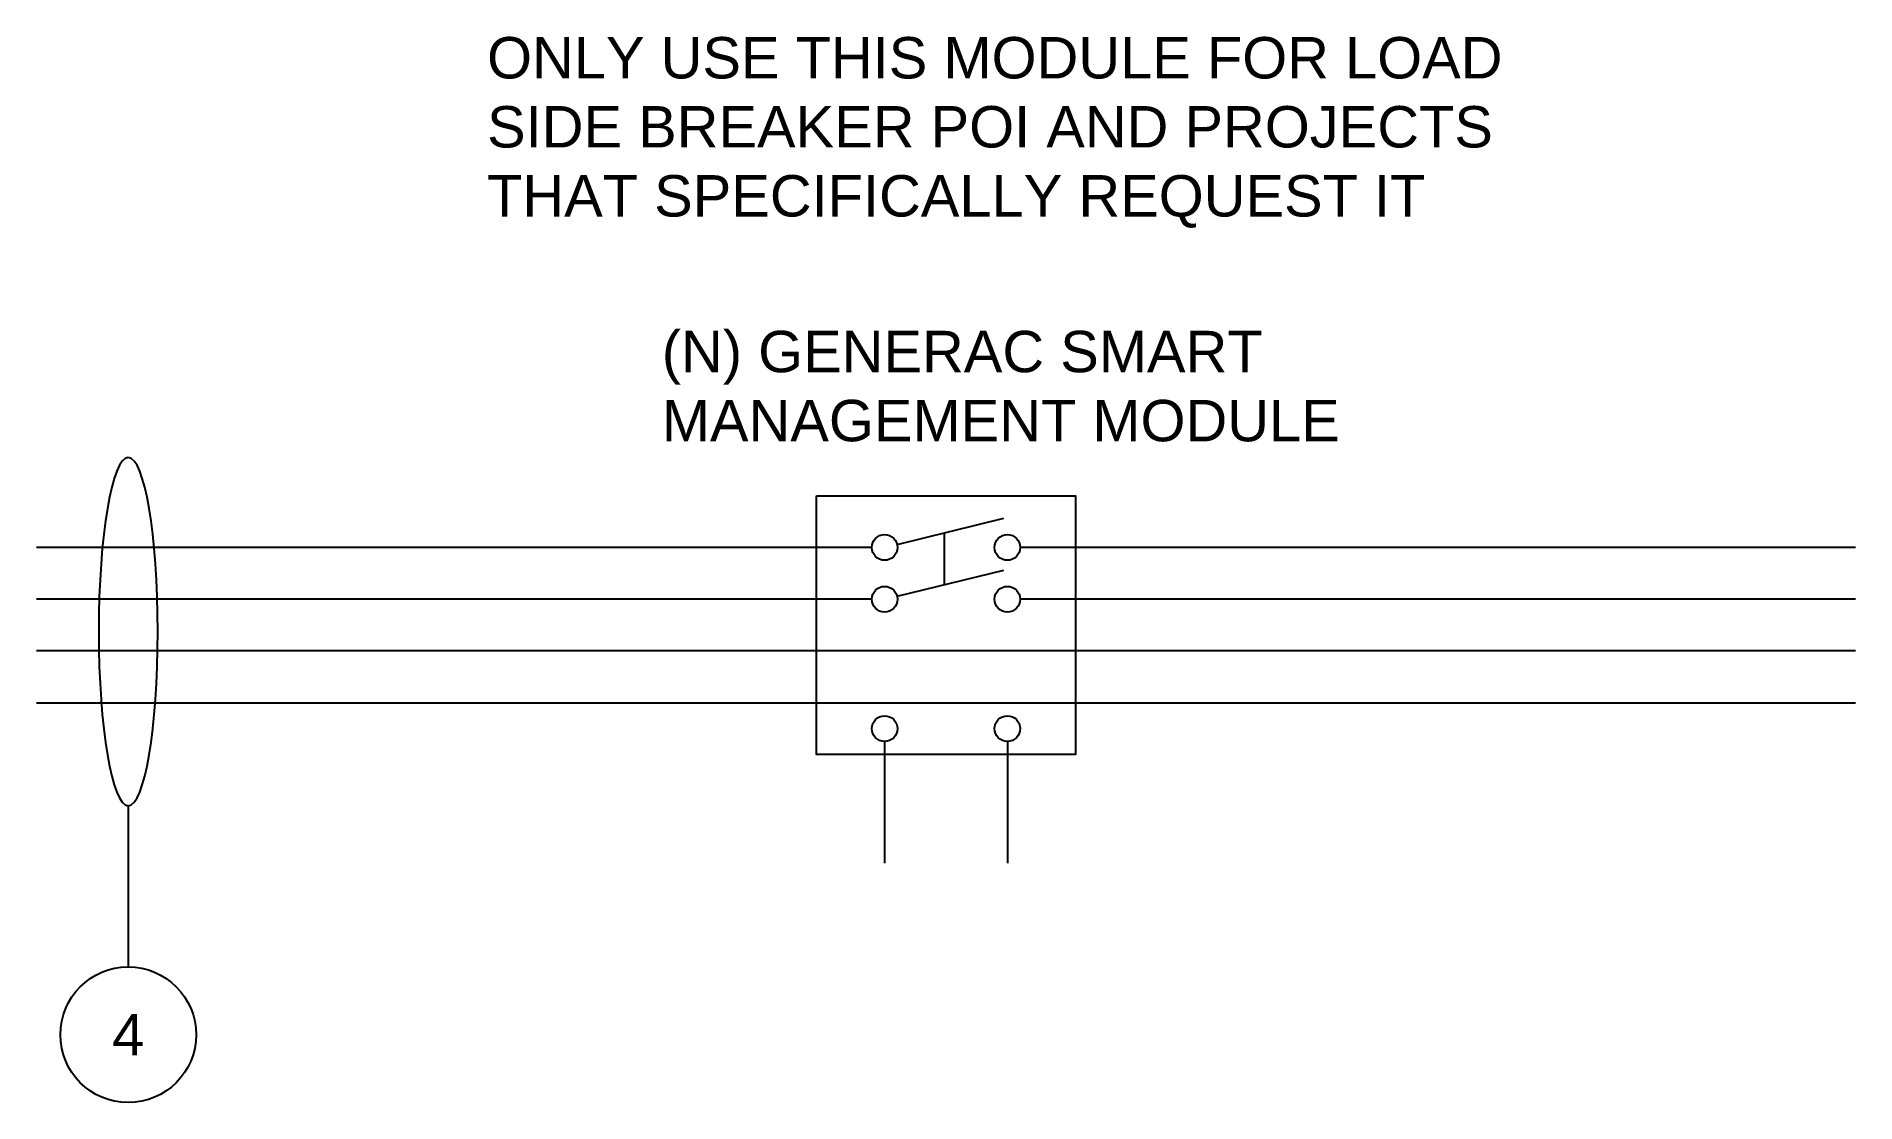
# Model space of a CAD drawing. Header units: inches. Extents: x 283.3 to 318.5, y 6.7 to 99.1.
# Drawn here: x 283.34 to 318.49, y 6.68 to 27.28 of the extents above; entities outside this region: 1.
import ezdxf

# ---------------------------------------------------------------- set-up
doc = ezdxf.new("R2010")
doc.units = ezdxf.units.IN
doc.header["$MEASUREMENT"] = 0
for name, color, linetype in [('Ground', 3, 'Continuous'), ('Negative', 7, 'Continuous'), ('Positive', 1, 'Continuous')]:
    doc.layers.add(name, color=color, linetype=linetype)
doc.layers.add('Hidden', color=1, linetype='Continuous', lineweight=25, plot=False)
doc.layers.add('wirecallout', color=4, linetype='Continuous', lineweight=25)
doc.styles.get("Standard").update_dxf_attribs({"font": 'arial.ttf'})

# ---------------------------------------------------------------- blocks, each defined once
blk = doc.blocks.new('*T21')
at = {"color": 0, "linetype": 'ByBlock', "lineweight": -2, "transparency": 16777216}
for p, q in [((0, 0), (8.467, 0)), ((0, 0), (0, -4.497)), ((4.233, 0), (4.233, -4.497)), ((8.467, 0), (8.467, -4.497)), ((0, -1.348), (8.467, -1.348)), ((0, -2.697), (8.467, -2.697)), ((0, -4.497), (8.467, -4.497))]:
    blk.add_line(p, q, dxfattribs=at)
at = {"color": 0, "transparency": 16777216, "char_height": 0.55556, "width": 3.63333}
for s, insert, attachment_point in [('{\\fCalibri|b0|i0|c0;AC DISCO', (0.3, -1.048), 7), ('{\\fCalibri|b0|i0|c0;', (8.167, -1.048), 9), ('{\\fCalibri|b0|i0|c0;PV BREAK', (0.3, -2.397), 7), ('{\\fCalibri|b0|i0|c0;', (4.533, -2.397), 7)]:
    blk.add_mtext(s, dxfattribs=dict(at, insert=insert, attachment_point=attachment_point))

msp = doc.modelspace()

# ---------------------------------------------------------------- linework, layer by layer
for p, q in [((299.974, 17.465), (302.036, 17.97)), ((300.885, 17.688), (300.885, 16.688)), ((299.974, 16.465), (302.036, 16.97)), ((318.495, 15.406), (283.342, 15.406)), ((299.733, 13.658), (299.733, 11.307)), ((302.104, 13.658), (302.104, 11.307)), ((285.117, 12.416), (285.117, 9.305))]:
    msp.add_line(p, q)
msp.add_lwpolyline([(298.419, 18.406), (303.419, 18.406), (303.419, 13.406), (298.419, 13.406)], close=True)
for centre, radius in [((299.733, 17.406), 0.248), ((302.104, 17.406), 0.248), ((299.733, 16.406), 0.248), ((302.104, 16.406), 0.248), ((299.733, 13.906), 0.248), ((302.104, 13.906), 0.248), ((285.117, 7.994), 1.311)]:
    msp.add_circle(centre, radius)
at = {"layer": 'Ground'}
msp.add_lwpolyline([(283.342, 14.406), (318.495, 14.406)], dxfattribs=at)
at = {"layer": 'Negative'}
for p, q in [((299.485, 17.406), (283.342, 17.406)), ((318.495, 17.406), (302.352, 17.406))]:
    msp.add_line(p, q, dxfattribs=at)
at = {"layer": 'Positive', "color": 7}
for p, q in [((299.485, 16.406), (283.342, 16.406)), ((318.495, 16.406), (302.352, 16.406))]:
    msp.add_line(p, q, dxfattribs=at)
at = {"layer": 'wirecallout', "color": 7, "extrusion": (0, 0, -1)}
msp.add_ellipse((285.117, 15.78), major_axis=(0, 3.364), ratio=0.169711, dxfattribs=at)

# ---------------------------------------------------------------- block references
msp.add_blockref('*T21', (293.188, 99.125))

# ---------------------------------------------------------------- texts
at = {"char_height": 0.8}
for s, width, heights, insert, attachment_point in [('(N) GENERAC SMART MANAGEMENT MODULE', 14.09593, [5.193], (295.427, 21.59), 1), ('4', 15.64005, [0], (285.117, 7.994), 5)]:
    msp.add_mtext_dynamic_manual_height_columns(s, width=width, gutter_width=1, heights=heights, dxfattribs=dict(at, insert=insert, attachment_point=attachment_point))
at = {"layer": 'Hidden', "insert": (292.051, 27.265), "char_height": 0.8, "attachment_point": 1}
msp.add_mtext_dynamic_manual_height_columns('{\\C1;ONLY USE THIS MODULE FOR LOAD SIDE BREAKER POI AND PROJECTS THAT SPECIFICALLY REQUEST IT}', width=21.04522, gutter_width=1, heights=[10.02], dxfattribs=at)

doc.saveas('drawing.dxf')
